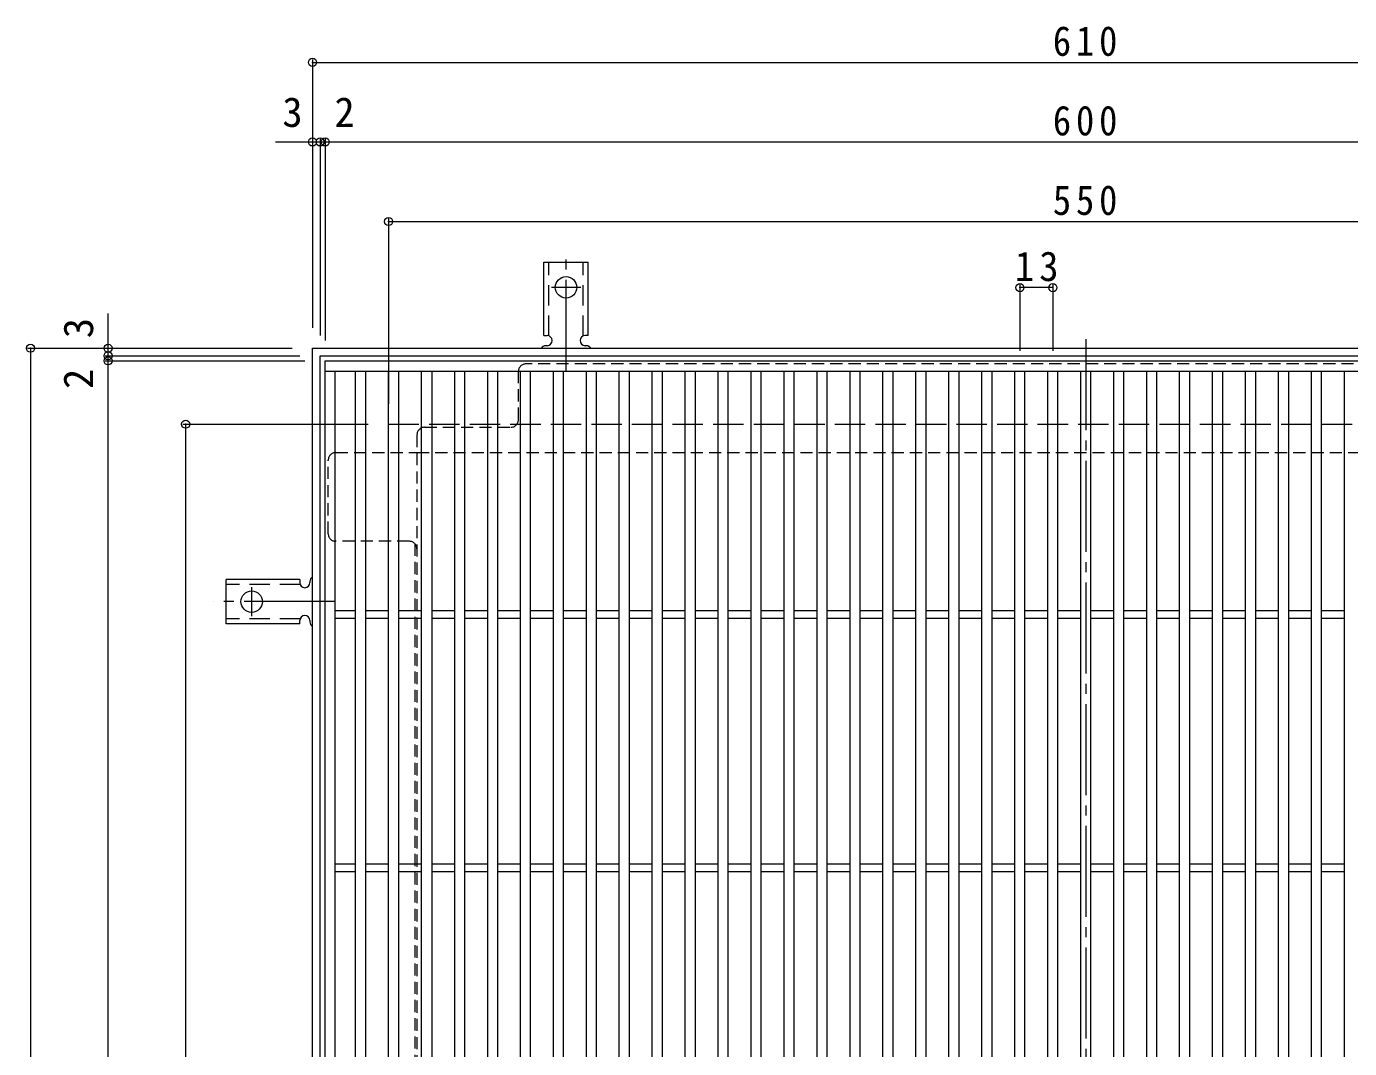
# Model space of a CAD drawing. Units: millimetres at full size, sheet at 1:4; details may follow other scales. Extents: x -928 to 1022, y -779 to 757.
# Drawn here: x -915 to -393, y 353 to 757 of the extents above; entities that cross this region are included whole.
import ezdxf
from ezdxf.enums import TextEntityAlignment as Align

# ---------------------------------------------------------------- set-up
doc = ezdxf.new("R2010")
doc.units = ezdxf.units.MM
doc.header["$LTSCALE"] = 4
doc.header["$PDMODE"] = 32
doc.header["$PDSIZE"] = 3.2
for name, pattern in [('CHAIN2', [12, 9, -1, 1, -1]), ('DASHED1', [1.8, 1.2, -0.6]), ('DASHED2', [3, 2, -1]), ('DASHED3', [4, 3, -1])]:
    doc.linetypes.add(name, pattern=pattern)
for name, color, linetype, lineweight in [('A-1_躯体', 3, 'Continuous', 9), ('A-2_仕上', 3, 'Continuous', 9), ('A-4_その他', 7, 'Continuous', 9), ('A-7_ハッチ', 2, 'Continuous', 9), ('A-A_ﾊｯﾁ-ﾜｸ', 3, 'Continuous', 9)]:
    doc.layers.add(name, color=color, linetype=linetype, lineweight=lineweight)
doc.styles.add('ＭＳ ゴシック', font='')
doc.styles.get('ＭＳ ゴシック').set_extended_font_data('MS Gothic')

msp = doc.modelspace()

# ---------------------------------------------------------------- linework, layer by layer
at = {"layer": 'A-1_躯体', "color": 2}
for p, q in [((-802.292, 19.615), (-802.292, 629.615)), ((-802.292, 629.615), (-192.292, 629.615)), ((-799.292, 22.615), (-799.292, 626.615)), ((-799.292, 626.615), (-195.292, 626.615))]:
    msp.add_line(p, q, dxfattribs=at)
at = {"layer": 'A-1_躯体', "color": 2, "linetype": 'DASHED3'}
for p, q in [((-772.292, 49.615), (-772.292, 599.615)), ((-772.292, 599.615), (-222.292, 599.615))]:
    msp.add_line(p, q, dxfattribs=at)
at = {"layer": 'A-2_仕上'}
for p, q in [((-797.292, 24.615), (-797.292, 624.615)), ((-797.292, 620.615), (-197.291, 620.615)), ((-793.292, 28.615), (-793.292, 620.615)), ((-785.292, 28.615), (-785.292, 620.615)), ((-781.292, 28.615), (-781.292, 620.615)), ((-772.292, 28.615), (-772.292, 620.615)), ((-768.292, 28.615), (-768.292, 620.615)), ((-759.292, 28.615), (-759.292, 620.615)), ((-755.292, 620.615), (-755.292, 28.615)), ((-746.292, 620.615), (-746.292, 28.615)), ((-742.292, 620.615), (-742.292, 28.615)), ((-733.292, 620.615), (-733.292, 28.615)), ((-729.292, 620.615), (-729.292, 28.615)), ((-720.292, 28.615), (-720.292, 620.615)), ((-716.292, 28.615), (-716.292, 620.615)), ((-707.292, 28.615), (-707.292, 620.615)), ((-703.292, 28.615), (-703.292, 620.615)), ((-694.292, 28.615), (-694.292, 620.615)), ((-690.292, 28.615), (-690.292, 620.615)), ((-681.292, 28.615), (-681.292, 620.615)), ((-677.292, 28.615), (-677.292, 620.615)), ((-668.292, 28.615), (-668.292, 620.615)), ((-664.292, 28.615), (-664.292, 620.615)), ((-655.292, 28.615), (-655.292, 620.615)), ((-651.292, 28.615), (-651.292, 620.615)), ((-642.292, 28.615), (-642.292, 620.615)), ((-638.292, 28.615), (-638.292, 620.615)), ((-629.292, 28.615), (-629.292, 620.615)), ((-625.292, 28.615), (-625.292, 620.615)), ((-616.292, 28.615), (-616.292, 620.615)), ((-612.292, 28.615), (-612.292, 620.615)), ((-603.292, 28.615), (-603.292, 620.615)), ((-599.292, 28.615), (-599.292, 620.615)), ((-590.292, 28.615), (-590.292, 620.615)), ((-586.292, 28.615), (-586.292, 620.615)), ((-577.292, 28.615), (-577.292, 620.615)), ((-573.292, 28.615), (-573.292, 620.615)), ((-564.292, 28.615), (-564.292, 620.615)), ((-560.292, 28.615), (-560.292, 620.615)), ((-551.292, 28.615), (-551.292, 620.615)), ((-547.292, 28.615), (-547.292, 620.615)), ((-538.292, 28.615), (-538.292, 620.615)), ((-534.292, 28.615), (-534.292, 620.615)), ((-525.292, 28.615), (-525.292, 620.615)), ((-521.292, 28.615), (-521.292, 620.615)), ((-512.292, 28.615), (-512.292, 620.615)), ((-508.292, 28.615), (-508.292, 620.615)), ((-499.292, 28.615), (-499.292, 620.615)), ((-495.292, 28.615), (-495.292, 620.615)), ((-486.292, 28.615), (-486.292, 620.615)), ((-482.292, 28.615), (-482.292, 620.615)), ((-473.292, 28.615), (-473.292, 620.615)), ((-469.292, 28.615), (-469.292, 620.615)), ((-460.292, 28.615), (-460.292, 620.615)), ((-456.292, 28.615), (-456.292, 620.615)), ((-447.292, 28.615), (-447.292, 620.615)), ((-443.292, 28.615), (-443.292, 620.615)), ((-434.292, 28.615), (-434.292, 620.615)), ((-430.292, 28.615), (-430.292, 620.615)), ((-421.292, 28.615), (-421.292, 620.615)), ((-417.292, 28.615), (-417.292, 620.615)), ((-408.292, 28.615), (-408.292, 620.615)), ((-404.292, 28.615), (-404.292, 620.615)), ((-395.292, 28.615), (-395.292, 620.615)), ((-793.292, 526.115), (-785.292, 526.115)), ((-793.292, 523.115), (-785.292, 523.115)), ((-781.292, 526.115), (-772.292, 526.115)), ((-781.292, 523.115), (-772.292, 523.115)), ((-768.292, 526.115), (-759.292, 526.115)), ((-768.292, 523.115), (-759.292, 523.115)), ((-755.292, 526.115), (-746.292, 526.115)), ((-755.292, 523.115), (-746.292, 523.115)), ((-742.292, 526.115), (-733.292, 526.115)), ((-742.292, 523.115), (-733.292, 523.115)), ((-729.292, 526.115), (-720.292, 526.115)), ((-729.292, 523.115), (-720.292, 523.115)), ((-716.292, 526.115), (-707.292, 526.115)), ((-716.292, 523.115), (-707.292, 523.115)), ((-703.292, 526.115), (-694.292, 526.115)), ((-703.292, 523.115), (-694.292, 523.115)), ((-690.292, 526.115), (-681.292, 526.115)), ((-690.292, 523.115), (-681.292, 523.115)), ((-677.292, 526.115), (-668.292, 526.115)), ((-677.292, 523.115), (-668.292, 523.115)), ((-664.292, 526.115), (-655.292, 526.115)), ((-664.292, 523.115), (-655.292, 523.115)), ((-651.292, 526.115), (-642.292, 526.115)), ((-651.292, 523.115), (-642.292, 523.115)), ((-638.292, 526.115), (-629.292, 526.115)), ((-638.292, 523.115), (-629.292, 523.115)), ((-625.292, 526.115), (-616.292, 526.115)), ((-625.292, 523.115), (-616.292, 523.115)), ((-612.292, 526.115), (-603.292, 526.115)), ((-612.292, 523.115), (-603.292, 523.115)), ((-599.292, 526.115), (-590.292, 526.115)), ((-599.292, 523.115), (-590.292, 523.115)), ((-586.292, 526.115), (-577.292, 526.115)), ((-586.292, 523.115), (-577.292, 523.115)), ((-573.292, 526.115), (-564.292, 526.115)), ((-573.292, 523.115), (-564.292, 523.115)), ((-560.292, 526.115), (-551.292, 526.115)), ((-560.292, 523.115), (-551.292, 523.115)), ((-547.292, 526.115), (-538.292, 526.115)), ((-547.292, 523.115), (-538.292, 523.115)), ((-534.292, 526.115), (-525.292, 526.115)), ((-534.292, 523.115), (-525.292, 523.115)), ((-521.292, 526.115), (-512.292, 526.115)), ((-521.292, 523.115), (-512.292, 523.115)), ((-508.292, 526.115), (-499.292, 526.115)), ((-508.292, 523.115), (-499.292, 523.115)), ((-495.292, 526.115), (-486.292, 526.115)), ((-495.292, 523.115), (-486.292, 523.115)), ((-482.292, 526.115), (-473.292, 526.115)), ((-482.292, 523.115), (-473.292, 523.115)), ((-469.292, 526.115), (-460.292, 526.115)), ((-469.292, 523.115), (-460.292, 523.115)), ((-456.292, 526.115), (-447.292, 526.115)), ((-456.292, 523.115), (-447.292, 523.115)), ((-443.292, 526.115), (-434.292, 526.115)), ((-443.292, 523.115), (-434.292, 523.115)), ((-430.292, 526.115), (-421.292, 526.115)), ((-430.292, 523.115), (-421.292, 523.115)), ((-417.292, 526.115), (-408.292, 526.115)), ((-417.292, 523.115), (-408.292, 523.115)), ((-404.292, 526.115), (-395.292, 526.115)), ((-404.292, 523.115), (-395.292, 523.115)), ((-793.292, 426.115), (-785.292, 426.115)), ((-793.292, 423.115), (-785.292, 423.115)), ((-781.292, 426.115), (-772.292, 426.115)), ((-781.292, 423.115), (-772.292, 423.115)), ((-768.292, 426.115), (-759.292, 426.115)), ((-768.292, 423.115), (-759.292, 423.115)), ((-755.292, 426.115), (-746.292, 426.115)), ((-755.292, 423.115), (-746.292, 423.115)), ((-742.292, 426.115), (-733.292, 426.115)), ((-742.292, 423.115), (-733.292, 423.115)), ((-729.292, 426.115), (-720.292, 426.115)), ((-729.292, 423.115), (-720.292, 423.115)), ((-716.292, 426.115), (-707.292, 426.115)), ((-716.292, 423.115), (-707.292, 423.115)), ((-703.292, 426.115), (-694.292, 426.115)), ((-703.292, 423.115), (-694.292, 423.115)), ((-690.292, 426.115), (-681.292, 426.115)), ((-690.292, 423.115), (-681.292, 423.115)), ((-677.292, 426.115), (-668.292, 426.115)), ((-677.292, 423.115), (-668.292, 423.115)), ((-664.292, 426.115), (-655.292, 426.115)), ((-664.292, 423.115), (-655.292, 423.115)), ((-651.292, 426.115), (-642.292, 426.115)), ((-651.292, 423.115), (-642.292, 423.115)), ((-638.292, 426.115), (-629.292, 426.115)), ((-638.292, 423.115), (-629.292, 423.115)), ((-625.292, 426.115), (-616.292, 426.115)), ((-625.292, 423.115), (-616.292, 423.115)), ((-612.292, 426.115), (-603.292, 426.115)), ((-612.292, 423.115), (-603.292, 423.115)), ((-599.292, 426.115), (-590.292, 426.115)), ((-599.292, 423.115), (-590.292, 423.115)), ((-586.292, 426.115), (-577.292, 426.115)), ((-586.292, 423.115), (-577.292, 423.115)), ((-573.292, 426.115), (-564.292, 426.115)), ((-573.292, 423.115), (-564.292, 423.115)), ((-560.292, 426.115), (-551.292, 426.115)), ((-560.292, 423.115), (-551.292, 423.115)), ((-547.292, 426.115), (-538.292, 426.115)), ((-547.292, 423.115), (-538.292, 423.115)), ((-534.292, 426.115), (-525.292, 426.115)), ((-534.292, 423.115), (-525.292, 423.115)), ((-521.292, 426.115), (-512.292, 426.115)), ((-521.292, 423.115), (-512.292, 423.115)), ((-508.292, 426.115), (-499.292, 426.115)), ((-508.292, 423.115), (-499.292, 423.115)), ((-495.292, 426.115), (-486.292, 426.115)), ((-495.292, 423.115), (-486.292, 423.115)), ((-482.292, 426.115), (-473.292, 426.115)), ((-482.292, 423.115), (-473.292, 423.115)), ((-469.292, 426.115), (-460.292, 426.115)), ((-469.292, 423.115), (-460.292, 423.115)), ((-456.292, 426.115), (-447.292, 426.115)), ((-456.292, 423.115), (-447.292, 423.115)), ((-443.292, 426.115), (-434.292, 426.115)), ((-443.292, 423.115), (-434.292, 423.115)), ((-430.292, 426.115), (-421.292, 426.115)), ((-430.292, 423.115), (-421.292, 423.115)), ((-417.292, 426.115), (-408.292, 426.115)), ((-417.292, 423.115), (-408.292, 423.115)), ((-404.292, 426.115), (-395.292, 426.115)), ((-404.292, 423.115), (-395.292, 423.115))]:
    msp.add_line(p, q, dxfattribs=at)
msp.add_lwpolyline([(-797.292, 624.615), (-197.291, 624.615), (-197.291, 24.615), (-797.292, 24.615)], dxfattribs=at)
at = {"layer": 'A-4_その他'}
for p, q in [((-802.292, 743.593), (-802.292, 637.615)), ((-802.292, 742.393), (-192.292, 742.393)), ((-816.873, 711.004), (-799.292, 711.004)), ((-799.292, 712.204), (-799.292, 634.615)), ((-799.292, 711.004), (-797.292, 711.004)), ((-797.292, 712.204), (-797.292, 632.615)), ((-797.292, 711.004), (-197.291, 711.004)), ((-772.292, 680.815), (-772.292, 607.615)), ((-772.292, 679.615), (-222.292, 679.615)), ((-523.292, 654.72), (-523.292, 628.615)), ((-510.292, 653.52), (-523.292, 653.52)), ((-510.292, 654.72), (-510.292, 628.615)), ((-882.897, 626.615), (-882.897, 643.251)), ((-914.702, 629.615), (-810.292, 629.615)), ((-913.502, 629.615), (-913.502, 19.615)), ((-884.097, 626.615), (-807.292, 626.615)), ((-882.897, 624.615), (-882.897, 626.615)), ((-884.097, 624.615), (-805.292, 624.615)), ((-882.897, 24.615), (-882.897, 624.615)), ((-853.492, 599.615), (-780.292, 599.615)), ((-852.292, 49.615), (-852.292, 599.615))]:
    msp.add_line(p, q, dxfattribs=at)
for p in [(-802.292, 742.393), (-802.292, 711.004), (-799.292, 711.004), (-797.292, 711.004), (-772.292, 679.615), (-523.292, 653.52), (-510.292, 653.52), (-913.502, 629.615), (-882.897, 629.615), (-882.897, 626.615), (-882.897, 624.615), (-852.292, 599.615)]:
    msp.add_point(p, dxfattribs=at)
at = {"layer": 'A-7_ハッチ', "linetype": 'CHAIN2'}
msp.add_line((-497.292, 633.212), (-497.292, 16.019), dxfattribs=at)
at = {"layer": 'A-7_ハッチ', "linetype": 'DASHED1'}
for p, q in [((-276.493, 623.419), (-718.091, 623.419)), ((-721.091, 601.419), (-721.091, 620.419)), ((-761.092, 595.419), (-761.092, 53.812)), ((-758.092, 598.419), (-724.091, 598.419)), ((-796.095, 556.418), (-796.095, 585.419)), ((-793.095, 588.419), (-761.092, 588.419)), ((-761.092, 588.419), (-233.492, 588.419)), ((-764.092, 553.418), (-793.095, 553.418)), ((-761.892, 552.458), (-761.892, 343.076))]:
    msp.add_line(p, q, dxfattribs=at)
for centre, start, end in [((-718.091, 620.419), 90, 180), ((-724.091, 601.419), 270, 0), ((-758.092, 595.419), 90, 180), ((-793.095, 585.419), 90, 180), ((-793.095, 556.418), 180, 270), ((-764.092, 550.418), 0, 90)]:
    msp.add_arc(centre, 3, start, end, dxfattribs=at)
at = {"layer": 'A-A_ﾊｯﾁ-ﾜｸ', "color": 7, "linetype": 'CHAIN2'}
for p, q in [((-702.291, 620.615), (-702.291, 668.615)), ((-696.515, 653.615), (-708.067, 653.615)), ((-826.292, 535.391), (-826.292, 523.839)), ((-793.291, 529.615), (-841.292, 529.615))]:
    msp.add_line(p, q, dxfattribs=at)
at = {"layer": 'A-A_ﾊｯﾁ-ﾜｸ'}
for p, q in [((-711.041, 634.615), (-711.041, 663.615)), ((-711.041, 663.615), (-693.541, 663.615)), ((-693.541, 634.615), (-693.541, 663.615)), ((-711.041, 634.615), (-709.791, 634.615)), ((-693.541, 634.615), (-694.791, 634.615)), ((-709.787, 630.615), (-710.3, 630.615)), ((-694.291, 630.615), (-694.791, 630.615)), ((-807.292, 538.365), (-836.292, 538.365)), ((-836.292, 520.865), (-836.292, 538.365)), ((-807.292, 538.365), (-807.292, 537.116)), ((-803.292, 537.615), (-803.292, 537.115)), ((-807.292, 520.865), (-807.292, 522.115)), ((-803.292, 522.12), (-803.292, 521.607)), ((-807.292, 520.865), (-836.292, 520.865))]:
    msp.add_line(p, q, dxfattribs=at)
at = {"layer": 'A-A_ﾊｯﾁ-ﾜｸ', "linetype": 'DASHED2'}
for p, q in [((-709.041, 634.469), (-709.041, 663.615)), ((-695.541, 634.469), (-695.541, 663.615)), ((-807.146, 536.365), (-836.292, 536.365)), ((-807.146, 522.865), (-836.292, 522.865))]:
    msp.add_line(p, q, dxfattribs=at)
at = {"layer": 'A-A_ﾊｯﾁ-ﾜｸ'}
for centre in [(-702.291, 653.615), (-826.292, 529.615)]:
    msp.add_circle(centre, 4.25, dxfattribs=at)
for centre, start, end in [((-709.791, 632.615), 270.13329, 90), ((-694.791, 632.615), 90, 270), ((-710.291, 628.615), 90.24162, 150.00072), ((-694.291, 628.615), 29.99951, 89.72403), ((-801.292, 537.615), 119.99951, 179.72403), ((-805.292, 537.116), 180, 0), ((-805.292, 522.115), 0.13329, 180), ((-801.292, 521.615), 180.24162, 240.00072)]:
    msp.add_arc(centre, 2, start, end, dxfattribs=at)

# ---------------------------------------------------------------- texts
at = {"layer": 'A-4_その他', "color": 2, "style": 'ＭＳ ゴシック'}
for s, p in [('3', (-814.171, 713.404)), ('2', (-793.65, 713.404))]:
    msp.add_text(s, height=11.73, dxfattribs=at).set_placement(p, align=Align.BOTTOM_LEFT)
for s, p in [('3', (-885.297, 633.563)), ('2', (-885.297, 613.52))]:
    msp.add_text(s, height=11.73, rotation=90, dxfattribs=at).set_placement(p, align=Align.BOTTOM_LEFT)
at = {"layer": 'A-4_その他', "color": 2, "char_height": 11.73, "attachment_point": 7, "style": 'ＭＳ ゴシック'}
for s, insert in [('\\T1.27;\\W0.9;610', (-510.292, 744.793)), ('\\T1.27;\\W0.9;600', (-510.292, 713.404)), ('\\T1.27;\\W0.9;550', (-510.292, 682.015)), ('\\T1.27;\\W0.95;13', (-525.292, 655.92))]:
    msp.add_mtext(s, dxfattribs=dict(at, insert=insert))

doc.saveas('drawing.dxf')
